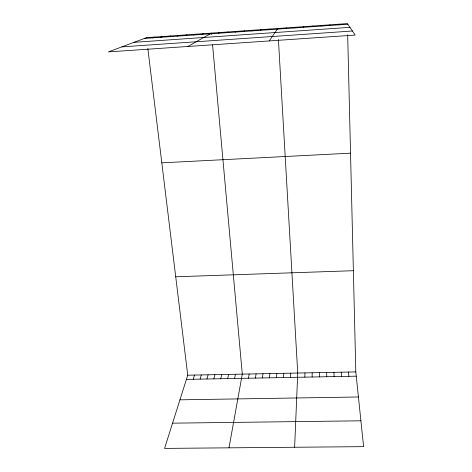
<?xml version="1.0" encoding="UTF-8"?>
<svg xmlns="http://www.w3.org/2000/svg" width="472" height="472" viewBox="0 0 472 472"><rect width="100%" height="100%" fill="white"/><g stroke="black" fill="none" stroke-linecap="round" stroke-linejoin="round"><path stroke-width="0.71" d="M312.139 377.01L312.163 372.762M304.841 377.146L304.942 372.904M312.387 26.709L312.417 26.048M294.628 447.255L297.738 373.045L278.415 39.548M290.504 377.417L290.758 373.181M283.465 377.553L283.79 373.317M276.445 377.688L276.84 373.458M269.429 377.818L269.901 373.594M262.432 377.954L262.981 373.73M255.452 378.084L256.072 373.865M248.484 378.219L249.175 373.995M228.979 447.834L242.295 374.131L212.571 44.887M234.59 378.479L235.428 374.267M303.584 27.323L303.72 26.656M227.669 378.615L228.572 374.402M220.754 378.745L221.734 374.538M213.857 378.874L214.907 374.668M206.978 379.004L208.093 374.803M200.104 379.134L201.296 374.933M193.249 379.264L194.511 375.069M147.848 48.575L187.738 375.199L164.569 448.4L363.605 446.654L355.811 371.906L347.681 34.816M294.799 27.936L295.053 27.264M286.038 28.55L286.398 27.866M269.252 40.934L277.772 28.473M268.839 29.748L269.418 29.057M260.402 30.338L261.087 29.642M251.983 30.928L252.774 30.22M243.587 31.512L244.478 30.798M235.209 32.096L236.207 31.382M226.855 32.68L227.952 31.954M218.518 33.264L219.722 32.533M187.868 46.486L211.509 33.105L211.633 34.48M201.904 34.426L203.314 33.677M193.632 35.005L195.142 34.249M185.378 35.583L186.989 34.822M177.142 36.155L178.853 35.394M168.929 36.727L170.74 35.961M160.734 37.3L162.645 36.527M152.556 37.872L154.568 37.087M144.403 38.444L347.84 24.231M133.995 42.332L349.953 27.346M121.853 46.876L352.425 31.004M161.802 162.834L350.537 153.17M175.72 276.781L353.375 270.704M187.738 375.199L355.811 371.906M186.41 379.394L356.26 376.172M179.944 399.831L358.425 396.981M172.557 423.166L360.909 420.806M338.63 24.214L338.943 24.851M329.869 24.827L330.07 25.47M321.131 25.441L321.22 26.09M348.501 372.054L348.867 376.314M341.203 372.196L341.492 376.455M333.922 372.337L334.129 376.591M326.653 372.479L326.783 376.733M319.402 372.62L319.456 376.868M146.509 37.654L108.395 51.902L355.174 35.07L347.416 23.6L146.509 37.654"/></g></svg>
